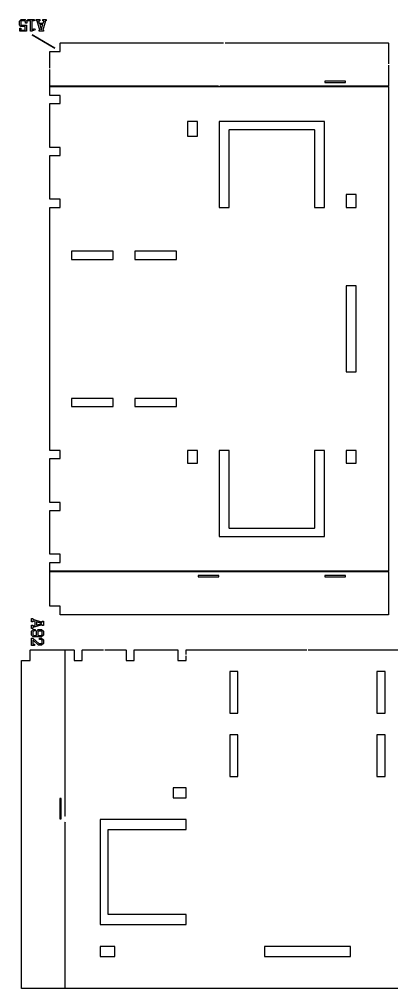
# Model space of a CAD drawing. Header units: metres. Extents: x 0 to 292, y 2 to 599.
# Drawn here: x 0.4 to 106.1, y 322.6 to 597.7 of the extents above; entities that cross this region are included whole.
import ezdxf

# ---------------------------------------------------------------- set-up
doc = ezdxf.new("R2010")
doc.units = ezdxf.units.M

msp = doc.modelspace()

# ---------------------------------------------------------------- linework, layer by layer
at = {"color": 1}
for p, q in [((0.36, 597.2), (0.83, 597.69)), ((0.36, 596.13), (0.36, 597.2)), ((1.01, 597.31), (0.78, 597.07)), ((0.78, 597.07), (0.78, 596.26)), ((0.83, 597.69), (1.97, 597.69)), ((1.79, 597.31), (1.01, 597.31)), ((2.06, 597.03), (1.79, 597.31)), ((1.97, 597.69), (2.44, 597.2)), ((2.06, 596.63), (2.06, 597.03)), ((2.44, 597.2), (2.44, 596.63)), ((2.8, 597.33), (2.8, 597.69)), ((2.8, 597.69), (4.57, 597.69)), ((3.48, 597.33), (2.8, 597.33)), ((3.48, 594.31), (3.48, 597.33)), ((4.57, 597.33), (3.89, 597.33)), ((3.89, 597.33), (3.89, 594.74)), ((4.57, 597.69), (4.57, 597.33)), ((5.17, 597.33), (5.17, 597.69)), ((5.17, 597.69), (6.13, 597.69)), ((5.39, 597.33), (5.17, 597.33)), ((6.19, 594.67), (5.39, 597.33)), ((6.13, 597.33), (5.81, 597.33)), ((5.81, 597.33), (6.02, 596.64)), ((6.13, 597.69), (6.13, 597.33)), ((7.77, 597.33), (6.98, 594.67)), ((7.04, 597.33), (7.04, 597.69)), ((7.04, 597.69), (8, 597.69)), ((7.36, 597.33), (7.04, 597.33)), ((7.15, 596.64), (7.36, 597.33)), ((8, 597.33), (7.77, 597.33)), ((8, 597.69), (8, 597.33)), ((0.82, 595.65), (0.36, 596.13)), ((0.45, 595.19), (0.81, 595.19)), ((0.45, 594.31), (0.45, 595.19)), ((2.35, 594.31), (0.45, 594.31)), ((0.78, 596.26), (1.02, 596.01)), ((0.81, 595.19), (0.81, 594.67)), ((0.81, 594.67), (1.99, 594.67)), ((1.99, 595.65), (0.82, 595.65)), ((1.02, 596.01), (2.35, 596.01)), ((1.99, 594.67), (1.99, 595.65)), ((2.44, 596.63), (2.06, 596.63)), ((2.35, 596.01), (2.35, 594.31)), ((3.89, 594.31), (3.48, 594.31)), ((3.89, 594.74), (4.63, 595.11)), ((4.81, 594.76), (3.89, 594.31)), ((4.63, 595.11), (4.81, 594.76)), ((5.98, 594.67), (6.19, 594.67)), ((5.98, 594.31), (5.98, 594.67)), ((7.19, 594.31), (5.98, 594.31)), ((6.02, 596.64), (7.15, 596.64)), ((7.04, 596.28), (6.13, 596.28)), ((6.13, 596.28), (6.59, 594.74)), ((6.59, 594.74), (7.04, 596.28)), ((6.98, 594.67), (7.19, 594.67)), ((7.19, 594.67), (7.19, 594.31)), ((10.45, 589.55), (4, 593.31)), ((4, 593.31), (10.45, 589.55)), ((3.8, 426.71), (3.8, 427.66)), ((3.8, 427.66), (4.16, 427.66)), ((4.16, 426.71), (3.8, 426.71)), ((4.16, 427.66), (4.16, 427.43)), ((4.16, 427.43), (6.82, 426.64)), ((4.86, 426.81), (4.16, 427.02)), ((4.16, 427.02), (4.16, 426.71)), ((4.86, 425.68), (4.86, 426.81)), ((5.22, 426.71), (5.22, 425.79)), ((6.75, 426.25), (5.22, 426.71)), ((6.82, 426.64), (6.82, 426.85)), ((6.82, 426.85), (7.18, 426.85)), ((7.18, 426.85), (7.18, 425.65)), ((3.8, 424.84), (3.8, 425.79)), ((3.8, 425.79), (4.16, 425.79)), ((4.16, 424.84), (3.8, 424.84)), ((3.8, 424.01), (4.3, 424.48)), ((3.8, 422.92), (3.8, 424.01)), ((6.82, 425.85), (4.16, 425.06)), ((4.16, 425.79), (4.16, 425.48)), ((4.16, 425.48), (4.86, 425.68)), ((4.16, 425.06), (4.16, 424.84)), ((4.47, 424.1), (4.19, 423.83)), ((4.19, 423.83), (4.19, 423.1)), ((4.3, 424.48), (4.86, 424.48)), ((4.86, 424.1), (4.47, 424.1)), ((4.86, 424.48), (4.86, 424.1)), ((5.22, 425.79), (6.75, 426.25)), ((5.23, 424.02), (5.71, 424.48)), ((5.23, 422.84), (5.23, 424.02)), ((5.84, 424.06), (5.59, 423.82)), ((5.59, 423.82), (5.59, 422.84)), ((5.71, 424.48), (6.68, 424.48)), ((6.55, 424.06), (5.84, 424.06)), ((6.79, 423.83), (6.55, 424.06)), ((6.68, 424.48), (7.18, 424.01)), ((6.79, 423.1), (6.79, 423.83)), ((6.82, 425.65), (6.82, 425.85)), ((7.18, 425.65), (6.82, 425.65)), ((7.18, 424.01), (7.18, 422.92)), ((4.3, 422.45), (3.8, 422.92)), ((3.8, 420.02), (3.8, 422.09)), ((3.8, 422.09), (4.16, 422.09)), ((4.16, 422.09), (5.93, 420.5)), ((5.8, 420.09), (4.16, 421.59)), ((4.16, 421.59), (4.16, 420.38)), ((4.19, 423.1), (4.45, 422.84)), ((6.68, 422.45), (4.3, 422.45)), ((4.45, 422.84), (5.23, 422.84)), ((5.59, 422.84), (6.53, 422.84)), ((6.12, 421.69), (6.12, 422.07)), ((6.12, 422.07), (6.68, 422.07)), ((6.51, 421.69), (6.12, 421.69)), ((6.79, 421.42), (6.51, 421.69)), ((6.53, 422.84), (6.79, 423.1)), ((7.18, 422.92), (6.68, 422.45)), ((6.68, 422.07), (7.18, 421.6)), ((6.79, 420.74), (6.79, 421.42)), ((7.18, 421.6), (7.18, 420.56)), ((4.68, 420.02), (3.8, 420.02)), ((4.16, 420.38), (4.68, 420.38)), ((4.68, 420.38), (4.68, 420.02)), ((5.49, 419.75), (5.49, 419.75)), ((5.49, 419.75), (5.49, 419.75)), ((6.68, 420.09), (5.8, 420.09)), ((5.93, 420.5), (6.55, 420.5)), ((6.55, 420.5), (6.79, 420.74)), ((7.18, 420.56), (6.68, 420.09))]:
    msp.add_line(p, q, dxfattribs=at)
at = {"color": 0}
for p, q in [((11.99, 590.96), (12.04, 591.01)), ((11.99, 588.55), (11.99, 590.96)), ((12.04, 591.01), (58.37, 591.01)), ((58.77, 591.01), (105.1, 591.01)), ((105.1, 591.01), (105.15, 590.96)), ((105.15, 590.96), (105.15, 585.07)), ((8.99, 588.5), (9.04, 588.55)), ((8.99, 583.84), (8.99, 588.5)), ((9.04, 588.55), (11.99, 588.55)), ((8.99, 578.78), (8.99, 583.44)), ((105.15, 584.67), (105.15, 578.78)), ((9.04, 578.73), (8.99, 578.78)), ((8.99, 578.58), (9.04, 578.63)), ((8.99, 576.16), (8.99, 578.58)), ((56.87, 578.73), (9.04, 578.73)), ((9.04, 578.63), (105.1, 578.63)), ((105.1, 578.73), (57.27, 578.73)), ((92.99, 580.2), (87.15, 580.2)), ((87.15, 580.2), (87.15, 579.81)), ((87.15, 579.81), (92.99, 579.81)), ((92.99, 579.81), (92.99, 580.2)), ((105.15, 578.78), (105.1, 578.73)), ((105.1, 578.63), (105.15, 578.58)), ((105.15, 578.58), (105.15, 441.09)), ((9.04, 576.11), (8.99, 576.16)), ((11.99, 576.11), (9.04, 576.11)), ((11.99, 573.81), (11.99, 576.11)), ((8.99, 573.76), (9.04, 573.81)), ((8.99, 561.41), (8.99, 573.76)), ((9.04, 573.81), (11.99, 573.81)), ((50.99, 568.73), (48.15, 568.73)), ((48.15, 568.73), (48.15, 564.58)), ((50.99, 564.58), (50.99, 568.73)), ((86.99, 568.73), (57.15, 568.73)), ((57.15, 568.73), (57.15, 544.32)), ((86.99, 544.32), (86.99, 568.73)), ((48.15, 564.58), (50.99, 564.58)), ((59.99, 566.39), (60.04, 566.44)), ((59.99, 544.32), (59.99, 566.39)), ((60.04, 566.44), (84.1, 566.44)), ((84.1, 566.44), (84.15, 566.39)), ((84.15, 566.39), (84.15, 544.32)), ((9.04, 561.36), (8.99, 561.41)), ((11.99, 561.36), (9.04, 561.36)), ((11.99, 559.06), (11.99, 561.36)), ((8.99, 559.01), (9.04, 559.06)), ((8.99, 546.67), (8.99, 559.01)), ((9.04, 559.06), (11.99, 559.06)), ((95.99, 547.95), (93.15, 547.95)), ((93.15, 547.95), (93.15, 544.32)), ((95.99, 544.32), (95.99, 547.95)), ((9.04, 546.62), (8.99, 546.67)), ((11.99, 546.62), (9.04, 546.62)), ((11.99, 544.32), (11.99, 546.62)), ((8.99, 544.27), (9.04, 544.32)), ((8.99, 475.4), (8.99, 544.27)), ((9.04, 544.32), (11.99, 544.32)), ((57.15, 544.32), (59.99, 544.32)), ((84.15, 544.32), (86.99, 544.32)), ((93.15, 544.32), (95.99, 544.32)), ((26.99, 531.87), (15.15, 531.87)), ((15.15, 531.87), (15.15, 529.57)), ((26.99, 529.57), (26.99, 531.87)), ((44.99, 531.87), (33.15, 531.87)), ((33.15, 531.87), (33.15, 529.57)), ((44.99, 529.57), (44.99, 531.87)), ((15.15, 529.57), (26.99, 529.57)), ((33.15, 529.57), (44.99, 529.57)), ((95.99, 522.04), (93.15, 522.04)), ((93.15, 522.04), (93.15, 497.63)), ((95.99, 497.63), (95.99, 522.04)), ((93.15, 497.63), (95.99, 497.63)), ((26.99, 490.09), (15.15, 490.09)), ((15.15, 490.09), (15.15, 487.8)), ((26.99, 487.8), (26.99, 490.09)), ((44.99, 490.09), (33.15, 490.09)), ((33.15, 490.09), (33.15, 487.8)), ((44.99, 487.8), (44.99, 490.09)), ((15.15, 487.8), (26.99, 487.8)), ((33.15, 487.8), (44.99, 487.8)), ((9.04, 475.35), (8.99, 475.4)), ((11.99, 475.35), (9.04, 475.35)), ((11.99, 473.05), (11.99, 475.35)), ((50.99, 475.35), (48.15, 475.35)), ((48.15, 475.35), (48.15, 471.72)), ((50.99, 471.72), (50.99, 475.35)), ((59.99, 475.35), (57.15, 475.35)), ((57.15, 475.35), (57.15, 450.94)), ((59.99, 453.28), (59.99, 475.35)), ((86.99, 475.35), (84.15, 475.35)), ((84.15, 475.35), (84.15, 453.28)), ((86.99, 450.94), (86.99, 475.35)), ((95.99, 475.35), (93.15, 475.35)), ((93.15, 475.35), (93.15, 471.72)), ((95.99, 471.72), (95.99, 475.35)), ((8.99, 473), (9.04, 473.05)), ((8.99, 460.66), (8.99, 473)), ((9.04, 473.05), (11.99, 473.05)), ((48.15, 471.72), (50.99, 471.72)), ((93.15, 471.72), (95.99, 471.72)), ((9.04, 460.61), (8.99, 460.66)), ((11.99, 460.61), (9.04, 460.61)), ((11.99, 458.31), (11.99, 460.61)), ((8.99, 458.26), (9.04, 458.31)), ((8.99, 445.91), (8.99, 458.26)), ((9.04, 458.31), (11.99, 458.31)), ((60.04, 453.23), (59.99, 453.28)), ((84.1, 453.23), (60.04, 453.23)), ((84.15, 453.28), (84.1, 453.23)), ((57.15, 450.94), (86.99, 450.94)), ((9.04, 445.86), (8.99, 445.91)), ((11.99, 445.86), (9.04, 445.86)), ((11.99, 443.56), (11.99, 445.86)), ((8.99, 443.51), (9.04, 443.56)), ((8.99, 441.09), (8.99, 443.51)), ((9.04, 443.56), (11.99, 443.56)), ((9.04, 441.04), (8.99, 441.09)), ((8.99, 440.89), (9.04, 440.94)), ((8.99, 431.17), (8.99, 440.89)), ((105.1, 441.04), (9.04, 441.04)), ((9.04, 440.94), (105.1, 440.94)), ((105.15, 441.09), (105.1, 441.04)), ((105.1, 440.94), (105.15, 440.89)), ((105.15, 440.89), (105.15, 428.71)), ((56.99, 439.86), (51.15, 439.86)), ((51.15, 439.86), (51.15, 439.47)), ((51.15, 439.47), (56.99, 439.47)), ((56.99, 439.47), (56.99, 439.86)), ((92.99, 439.86), (87.15, 439.86)), ((87.15, 439.86), (87.15, 439.47)), ((87.15, 439.47), (92.99, 439.47)), ((92.99, 439.47), (92.99, 439.86)), ((9.04, 431.12), (8.99, 431.17)), ((11.99, 431.12), (9.04, 431.12)), ((11.99, 428.71), (11.99, 431.12)), ((12.04, 428.66), (11.99, 428.71)), ((105.1, 428.66), (12.04, 428.66)), ((105.15, 428.71), (105.1, 428.66)), ((3.46, 418.7), (3.51, 418.75)), ((3.46, 415.75), (3.46, 418.7)), ((3.51, 418.75), (13.23, 418.75)), ((13.23, 418.75), (13.28, 418.7)), ((13.28, 418.7), (13.28, 371.69)), ((13.38, 418.7), (13.43, 418.75)), ((13.38, 371.69), (13.38, 418.7)), ((13.43, 418.75), (15.85, 418.75)), ((15.85, 418.75), (15.9, 418.7)), ((15.9, 418.7), (15.9, 415.75)), ((18.2, 418.7), (18.25, 418.75)), ((18.2, 415.75), (18.2, 418.7)), ((18.25, 418.75), (24.23, 418.75)), ((24.63, 418.75), (30.6, 418.75)), ((30.6, 418.75), (30.65, 418.7)), ((30.65, 418.7), (30.65, 415.75)), ((32.95, 418.7), (33, 418.75)), ((32.95, 415.75), (32.95, 418.7)), ((33, 418.75), (45.34, 418.75)), ((45.34, 418.75), (45.39, 418.7)), ((45.39, 418.7), (45.39, 415.75)), ((47.69, 418.7), (47.74, 418.75)), ((47.69, 417.43), (47.69, 418.7)), ((47.74, 418.75), (81.98, 418.75)), ((82.38, 418.75), (116.61, 418.75)), ((1, 415.7), (1.05, 415.75)), ((1, 322.64), (1, 415.7)), ((1.05, 415.75), (3.46, 415.75)), ((15.9, 415.75), (18.2, 415.75)), ((30.65, 415.75), (32.95, 415.75)), ((45.39, 415.75), (47.69, 415.75)), ((47.69, 415.75), (47.69, 417.02)), ((62.44, 412.59), (60.14, 412.59)), ((60.14, 412.59), (60.14, 400.75)), ((62.44, 400.75), (62.44, 412.59)), ((104.21, 412.59), (101.92, 412.59)), ((101.92, 412.59), (101.92, 400.75)), ((104.21, 400.75), (104.21, 412.59)), ((60.14, 400.75), (62.44, 400.75)), ((101.92, 400.75), (104.21, 400.75)), ((62.44, 394.59), (60.14, 394.59)), ((60.14, 394.59), (60.14, 382.75)), ((62.44, 382.75), (62.44, 394.59)), ((104.21, 394.59), (101.92, 394.59)), ((101.92, 394.59), (101.92, 382.75)), ((104.21, 382.75), (104.21, 394.59)), ((60.14, 382.75), (62.44, 382.75)), ((101.92, 382.75), (104.21, 382.75)), ((47.69, 379.59), (44.06, 379.59)), ((44.06, 379.59), (44.06, 376.75)), ((47.69, 376.75), (47.69, 379.59)), ((12.2, 376.59), (11.81, 376.59)), ((11.81, 376.59), (11.81, 370.75)), ((12.2, 370.75), (12.2, 376.59)), ((44.06, 376.75), (47.69, 376.75)), ((13.28, 371.69), (13.33, 371.5)), ((13.33, 371.5), (13.38, 371.69)), ((11.81, 370.75), (12.2, 370.75)), ((13.33, 369.84), (13.28, 369.65)), ((13.28, 369.65), (13.28, 322.64)), ((13.38, 369.65), (13.33, 369.84)), ((13.38, 322.64), (13.38, 369.65)), ((47.69, 370.59), (23.28, 370.59)), ((23.28, 370.59), (23.28, 340.75)), ((47.69, 367.75), (47.69, 370.59)), ((25.57, 367.7), (25.62, 367.75)), ((25.57, 343.64), (25.57, 367.7)), ((25.62, 367.75), (47.69, 367.75)), ((25.62, 343.59), (25.57, 343.64)), ((47.69, 343.59), (25.62, 343.59)), ((47.69, 340.75), (47.69, 343.59)), ((23.28, 340.75), (47.69, 340.75)), ((27.43, 334.59), (23.28, 334.59)), ((23.28, 334.59), (23.28, 331.75)), ((27.43, 331.75), (27.43, 334.59)), ((94.38, 334.59), (69.97, 334.59)), ((69.97, 334.59), (69.97, 331.75)), ((94.38, 331.75), (94.38, 334.59)), ((23.28, 331.75), (27.43, 331.75)), ((69.97, 331.75), (94.38, 331.75)), ((1.05, 322.59), (1, 322.64)), ((13.23, 322.59), (1.05, 322.59)), ((13.28, 322.64), (13.23, 322.59)), ((13.43, 322.59), (13.38, 322.64)), ((163.06, 322.59), (13.43, 322.59))]:
    msp.add_line(p, q, dxfattribs=at)

doc.saveas('drawing.dxf')
